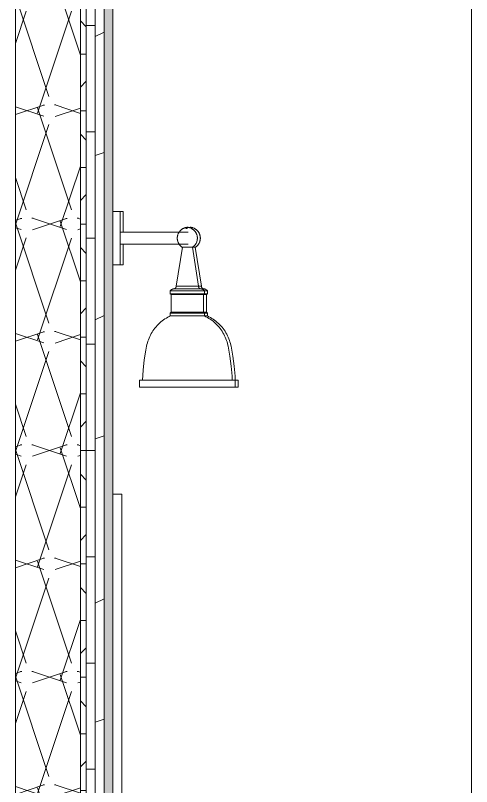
# Model space of a CAD drawing. Header units: inches. Extents: x 9661 to 16490, y -393 to 647.
# Drawn here: x 12081.7 to 12120.3, y 43.5 to 108.9 of the extents above; entities that cross this region are included whole.
import ezdxf

# ---------------------------------------------------------------- set-up
doc = ezdxf.new("R2010")
doc.units = ezdxf.units.IN
doc.header["$MEASUREMENT"] = 0
for name, color, linetype, lineweight in [('A-GENM-1', 55, 'Continuous', 9), ('A-WALL-11', 113, 'Continuous', 9), ('A-WALL-8', 13, 'Continuous', 13), ('A-WALL-PATT-2', 45, 'Continuous', 9), ('E-LITE-EQPM-1', 55, 'Continuous', 9), ('G-ANNO-SYMB', 111, 'Continuous', 9)]:
    doc.layers.add(name, color=color, linetype=linetype, lineweight=lineweight)

# ---------------------------------------------------------------- blocks, each defined once
blk = doc.blocks.new('VISA-OW2400-02-SASS - OW2400-L30K-MVOLT-V14-BUILDING SECTION - EAST_WEST - LOOKING NORTH')
at = {"layer": 'E-LITE-EQPM-1'}
for p, q in [((12090.556, 92.25), (12089.939, 92.25)), ((12090.556, 92.25), (12090.556, 90)), ((12096.319, 90.5), (12090.556, 90.5)), ((12090.556, 90), (12090.556, 87.75)), ((12090.556, 89.5), (12096.319, 89.5)), ((12095.823, 89.223), (12095.301, 85.927)), ((12096.669, 89.223), (12095.823, 89.223)), ((12097.191, 85.927), (12096.669, 89.223)), ((12089.939, 87.75), (12090.556, 87.75)), ((12095.273, 85.702), (12095.076, 85.702)), ((12095.076, 85.702), (12095.273, 85.702)), ((12097.417, 85.702), (12095.299, 85.702)), ((12097.191, 85.927), (12095.301, 85.927)), ((12097.074, 85.702), (12097.417, 85.702)), ((12094.797, 85.541), (12094.797, 85.291)), ((12097.695, 85.541), (12094.797, 85.541)), ((12094.797, 85.291), (12094.865, 85.224)), ((12097.695, 85.291), (12094.797, 85.291)), ((12094.865, 85.224), (12094.865, 83.724)), ((12097.628, 85.224), (12094.865, 85.224)), ((12097.628, 85.224), (12097.695, 85.291)), ((12097.628, 83.724), (12097.628, 85.224)), ((12097.695, 85.291), (12097.695, 85.541)), ((12094.865, 83.724), (12094.797, 83.656)), ((12094.797, 83.656), (12094.797, 83.406)), ((12097.695, 83.656), (12094.797, 83.656)), ((12097.628, 83.724), (12094.865, 83.724)), ((12097.695, 83.656), (12097.628, 83.724)), ((12097.695, 83.406), (12097.695, 83.656)), ((12097.695, 83.406), (12094.797, 83.406)), ((12092.189, 77.978), (12092.189, 77.384)), ((12092.189, 77.978), (12100.303, 77.978)), ((12100.303, 77.384), (12100.303, 77.978)), ((12100.303, 77.384), (12092.189, 77.384))]:
    blk.add_line(p, q, dxfattribs=at)
at = {"layer": 'E-LITE-EQPM-1', "flags": 128}
for points in [[(12095.823, 89.223), (12095.792, 89.243), (12095.762, 89.265), (12095.733, 89.287), (12095.705, 89.311), (12095.678, 89.336), (12095.652, 89.362), (12095.627, 89.389), (12095.603, 89.418), (12095.58, 89.447), (12095.559, 89.476), (12095.538, 89.507), (12095.519, 89.539), (12095.501, 89.571), (12095.485, 89.604), (12095.469, 89.638), (12095.456, 89.672), (12095.443, 89.706), (12095.432, 89.742), (12095.422, 89.777), (12095.414, 89.813), (12095.407, 89.849), (12095.402, 89.886), (12095.398, 89.923), (12095.396, 89.959), (12095.395, 89.996), (12095.395, 90.033), (12095.397, 90.07), (12095.401, 90.107), (12095.406, 90.143), (12095.412, 90.18), (12095.42, 90.216), (12095.429, 90.251), (12095.44, 90.287), (12095.452, 90.321), (12095.466, 90.356), (12095.48, 90.39), (12095.497, 90.423), (12095.514, 90.455), (12095.533, 90.487), (12095.553, 90.518), (12095.574, 90.548), (12095.597, 90.577), (12095.62, 90.606), (12095.645, 90.633), (12095.671, 90.659), (12095.698, 90.685), (12095.725, 90.709), (12095.754, 90.732), (12095.784, 90.754), (12095.814, 90.774), (12095.846, 90.794), (12095.878, 90.812), (12095.911, 90.829), (12095.944, 90.845), (12095.978, 90.859), (12096.013, 90.872), (12096.048, 90.883), (12096.083, 90.893), (12096.119, 90.902), (12096.155, 90.909), (12096.192, 90.915), (12096.228, 90.919), (12096.246, 90.921)], [(12096.246, 90.921), (12096.283, 90.917), (12096.319, 90.912), (12096.356, 90.906), (12096.392, 90.898), (12096.427, 90.888), (12096.463, 90.877), (12096.497, 90.865), (12096.532, 90.852), (12096.565, 90.837), (12096.599, 90.821), (12096.631, 90.803), (12096.663, 90.784), (12096.694, 90.764), (12096.724, 90.743), (12096.753, 90.72), (12096.781, 90.696), (12096.808, 90.672), (12096.835, 90.646), (12096.86, 90.619), (12096.884, 90.591), (12096.907, 90.562), (12096.929, 90.533), (12096.95, 90.502), (12096.969, 90.471), (12096.987, 90.439), (12097.004, 90.406), (12097.02, 90.372), (12097.034, 90.338), (12097.047, 90.304), (12097.058, 90.269), (12097.068, 90.233), (12097.076, 90.197), (12097.084, 90.161), (12097.089, 90.124), (12097.093, 90.088), (12097.096, 90.051), (12097.097, 90.014), (12097.097, 89.977), (12097.096, 89.94), (12097.092, 89.904), (12097.088, 89.867), (12097.082, 89.831), (12097.074, 89.795), (12097.065, 89.759), (12097.055, 89.724), (12097.043, 89.689), (12097.03, 89.654), (12097.015, 89.62), (12096.999, 89.587), (12096.982, 89.554), (12096.963, 89.522), (12096.944, 89.491), (12096.923, 89.461), (12096.901, 89.432), (12096.877, 89.403), (12096.853, 89.375), (12096.827, 89.349), (12096.8, 89.323), (12096.773, 89.299), (12096.744, 89.276), (12096.715, 89.253), (12096.684, 89.232), (12096.669, 89.223)], [(12094.797, 85.541), (12094.809, 85.555), (12094.821, 85.569), (12094.834, 85.581), (12094.847, 85.594), (12094.861, 85.605), (12094.875, 85.617), (12094.89, 85.627), (12094.905, 85.637), (12094.921, 85.647), (12094.937, 85.656), (12094.953, 85.664), (12094.969, 85.671), (12094.986, 85.678), (12095.003, 85.684), (12095.021, 85.69), (12095.038, 85.694), (12095.056, 85.698), (12095.074, 85.702), (12095.076, 85.702)], [(12095.076, 85.702), (12095.085, 85.702), (12095.094, 85.703), (12095.102, 85.704), (12095.111, 85.705), (12095.12, 85.707), (12095.129, 85.709), (12095.138, 85.711), (12095.146, 85.714), (12095.155, 85.717), (12095.163, 85.72), (12095.171, 85.724), (12095.18, 85.728), (12095.187, 85.732), (12095.195, 85.737), (12095.203, 85.742), (12095.21, 85.747), (12095.217, 85.752), (12095.224, 85.758), (12095.231, 85.764), (12095.237, 85.77), (12095.243, 85.777), (12095.249, 85.784), (12095.255, 85.791), (12095.26, 85.798), (12095.265, 85.806), (12095.27, 85.813), (12095.274, 85.821), (12095.278, 85.829), (12095.282, 85.837), (12095.285, 85.846), (12095.289, 85.854), (12095.291, 85.863), (12095.294, 85.872), (12095.296, 85.88), (12095.298, 85.889), (12095.299, 85.898), (12095.3, 85.907), (12095.301, 85.916), (12095.301, 85.925), (12095.301, 85.927)], [(12097.191, 85.927), (12097.192, 85.918), (12097.192, 85.909), (12097.193, 85.9), (12097.194, 85.892), (12097.196, 85.883), (12097.198, 85.874), (12097.2, 85.865), (12097.203, 85.857), (12097.206, 85.848), (12097.209, 85.84), (12097.213, 85.831), (12097.217, 85.823), (12097.221, 85.816), (12097.226, 85.808), (12097.231, 85.8), (12097.236, 85.793), (12097.241, 85.786), (12097.247, 85.779), (12097.253, 85.772), (12097.26, 85.766), (12097.266, 85.76), (12097.273, 85.754), (12097.28, 85.748), (12097.287, 85.743), (12097.295, 85.738), (12097.303, 85.733), (12097.31, 85.729), (12097.318, 85.725), (12097.327, 85.721), (12097.335, 85.717), (12097.343, 85.714), (12097.352, 85.712), (12097.361, 85.709), (12097.37, 85.707), (12097.378, 85.705), (12097.387, 85.704), (12097.396, 85.703), (12097.405, 85.702), (12097.414, 85.702), (12097.417, 85.702)], [(12097.417, 85.702), (12097.435, 85.699), (12097.452, 85.695), (12097.47, 85.69), (12097.487, 85.685), (12097.504, 85.679), (12097.521, 85.672), (12097.538, 85.665), (12097.554, 85.656), (12097.57, 85.648), (12097.585, 85.638), (12097.601, 85.628), (12097.615, 85.618), (12097.63, 85.607), (12097.644, 85.595), (12097.657, 85.583), (12097.67, 85.57), (12097.682, 85.557), (12097.694, 85.543), (12097.695, 85.541)], [(12092.796, 80.845), (12092.826, 80.985), (12092.862, 81.124), (12092.903, 81.261), (12092.949, 81.396), (12093.001, 81.529), (12093.058, 81.66), (12093.121, 81.789), (12093.188, 81.915), (12093.261, 82.038), (12093.338, 82.158), (12093.42, 82.276), (12093.507, 82.389), (12093.598, 82.499), (12093.694, 82.606), (12093.793, 82.708), (12093.897, 82.807), (12094.005, 82.901), (12094.116, 82.991), (12094.231, 83.076), (12094.349, 83.157), (12094.47, 83.233), (12094.594, 83.304), (12094.721, 83.37), (12094.797, 83.406)], [(12097.695, 83.406), (12097.824, 83.343), (12097.949, 83.275), (12098.072, 83.202), (12098.192, 83.124), (12098.309, 83.042), (12098.422, 82.955), (12098.532, 82.863), (12098.638, 82.767), (12098.74, 82.667), (12098.838, 82.563), (12098.932, 82.455), (12099.021, 82.343), (12099.106, 82.228), (12099.186, 82.109), (12099.262, 81.988), (12099.332, 81.863), (12099.398, 81.736), (12099.458, 81.607), (12099.513, 81.475), (12099.563, 81.34), (12099.607, 81.205), (12099.646, 81.067), (12099.679, 80.928), (12099.696, 80.845)], [(12092.439, 77.978), (12092.504, 78.83), (12092.603, 79.679), (12092.736, 80.523), (12092.796, 80.845)], [(12099.696, 80.845), (12099.842, 80.003), (12099.954, 79.156), (12100.032, 78.305), (12100.053, 77.978)]]:
    blk.add_lwpolyline(points, dxfattribs=at)
blk = doc.blocks.new('VISA-OW2400-02-SASS - OW2400-L30K-MVOLT-V20-BUILDING SECTION - EAST_WEST - LOOKING NORTH')
at = {"layer": 'E-LITE-EQPM-1'}
for p, q in [((12090.806, 92.25), (12090.556, 92.25)), ((12090.806, 92.25), (12090.806, 90.502)), ((12090.806, 89.499), (12090.806, 87.75)), ((12096.919, 89.223), (12096.708, 89.223)), ((12097.441, 85.927), (12096.919, 89.223)), ((12090.556, 87.75), (12090.806, 87.75)), ((12097.667, 85.702), (12097.075, 85.702)), ((12097.441, 85.927), (12097.206, 85.927)), ((12097.324, 85.702), (12097.667, 85.702)), ((12097.878, 85.224), (12097.643, 85.224)), ((12097.945, 85.541), (12097.709, 85.541)), ((12097.945, 85.291), (12097.709, 85.291)), ((12097.878, 85.224), (12097.945, 85.291)), ((12097.878, 83.724), (12097.878, 85.224)), ((12097.945, 85.291), (12097.945, 85.541)), ((12097.878, 83.724), (12097.643, 83.724)), ((12097.945, 83.656), (12097.709, 83.656)), ((12097.945, 83.656), (12097.878, 83.724)), ((12097.945, 83.406), (12097.945, 83.656)), ((12097.945, 83.406), (12097.709, 83.406)), ((12100.308, 77.978), (12100.553, 77.978)), ((12100.553, 77.384), (12100.553, 77.978)), ((12100.553, 77.384), (12100.308, 77.384))]:
    blk.add_line(p, q, dxfattribs=at)
at = {"layer": 'E-LITE-EQPM-1', "flags": 128}
for points in [[(12096.128, 90.812), (12096.161, 90.829), (12096.194, 90.845), (12096.228, 90.859), (12096.263, 90.872), (12096.298, 90.883)], [(12096.369, 90.902), (12096.405, 90.909), (12096.442, 90.915), (12096.478, 90.919), (12096.496, 90.921)], [(12096.496, 90.921), (12096.533, 90.917), (12096.569, 90.912), (12096.606, 90.906), (12096.642, 90.898), (12096.677, 90.888), (12096.713, 90.877), (12096.747, 90.865), (12096.782, 90.852), (12096.815, 90.837), (12096.849, 90.821), (12096.881, 90.803), (12096.913, 90.784), (12096.944, 90.764), (12096.974, 90.743), (12097.003, 90.72), (12097.031, 90.696), (12097.058, 90.672), (12097.085, 90.646), (12097.11, 90.619), (12097.134, 90.591), (12097.157, 90.562), (12097.179, 90.533), (12097.2, 90.502), (12097.219, 90.471), (12097.237, 90.439), (12097.254, 90.406), (12097.27, 90.372), (12097.284, 90.338), (12097.297, 90.304), (12097.308, 90.269), (12097.318, 90.233), (12097.326, 90.197), (12097.334, 90.161), (12097.339, 90.124), (12097.343, 90.088), (12097.346, 90.051), (12097.347, 90.014), (12097.347, 89.977), (12097.346, 89.94), (12097.342, 89.904), (12097.338, 89.867), (12097.332, 89.831), (12097.324, 89.795), (12097.315, 89.759), (12097.305, 89.724), (12097.293, 89.689), (12097.28, 89.654), (12097.265, 89.62), (12097.249, 89.587), (12097.232, 89.554), (12097.213, 89.522), (12097.194, 89.491), (12097.173, 89.461), (12097.151, 89.432), (12097.127, 89.403), (12097.103, 89.375), (12097.077, 89.349), (12097.05, 89.323), (12097.023, 89.299), (12096.994, 89.276), (12096.965, 89.253), (12096.934, 89.232), (12096.919, 89.223)], [(12097.441, 85.927), (12097.442, 85.918), (12097.442, 85.909), (12097.443, 85.9), (12097.444, 85.892), (12097.446, 85.883), (12097.448, 85.874), (12097.45, 85.865), (12097.453, 85.857), (12097.456, 85.848), (12097.459, 85.84), (12097.463, 85.831), (12097.467, 85.823), (12097.471, 85.816), (12097.476, 85.808), (12097.481, 85.8), (12097.486, 85.793), (12097.491, 85.786), (12097.497, 85.779), (12097.503, 85.772), (12097.51, 85.766), (12097.516, 85.76), (12097.523, 85.754), (12097.53, 85.748), (12097.537, 85.743), (12097.545, 85.738), (12097.553, 85.733), (12097.56, 85.729), (12097.568, 85.725), (12097.577, 85.721), (12097.585, 85.717), (12097.593, 85.714), (12097.602, 85.712), (12097.611, 85.709), (12097.62, 85.707), (12097.628, 85.705), (12097.637, 85.704), (12097.646, 85.703), (12097.655, 85.702), (12097.664, 85.702), (12097.667, 85.702)], [(12097.667, 85.702), (12097.685, 85.699), (12097.702, 85.695), (12097.72, 85.69), (12097.737, 85.685), (12097.754, 85.679), (12097.771, 85.672), (12097.788, 85.665), (12097.804, 85.656), (12097.82, 85.648), (12097.835, 85.638), (12097.851, 85.628), (12097.865, 85.618), (12097.88, 85.607), (12097.894, 85.595), (12097.907, 85.583), (12097.92, 85.57), (12097.932, 85.557), (12097.944, 85.543), (12097.945, 85.541)], [(12097.945, 83.406), (12098.074, 83.343), (12098.199, 83.275), (12098.322, 83.202), (12098.442, 83.124), (12098.559, 83.042), (12098.672, 82.955), (12098.782, 82.863), (12098.888, 82.767), (12098.99, 82.667), (12099.088, 82.563), (12099.182, 82.455), (12099.271, 82.343), (12099.356, 82.228), (12099.436, 82.109), (12099.512, 81.988), (12099.582, 81.863), (12099.648, 81.736), (12099.708, 81.607), (12099.763, 81.475), (12099.813, 81.34), (12099.857, 81.205), (12099.896, 81.067), (12099.929, 80.928), (12099.946, 80.845)], [(12099.946, 80.845), (12100.092, 80.003), (12100.204, 79.156), (12100.282, 78.305), (12100.303, 77.978)]]:
    blk.add_lwpolyline(points, dxfattribs=at)
blk = doc.blocks.new('V-Series_EWC4_SPVU_RFA_2015 - 1ST FLOOR-V75-BUILDING SECTION - EAST_WEST - LOOKING NORTH')
at = {"layer": 'A-GENM-1'}
for p, q in [((12090.689, 68.312), (12089.939, 68.312)), ((12090.689, 68.312), (12090.689, 40.382)), ((12090.689, 39.618), (12090.689, 23.312)), ((12090.689, 23.312), (12089.939, 23.312))]:
    blk.add_line(p, q, dxfattribs=at)

msp = doc.modelspace()

# ---------------------------------------------------------------- hatches: boundary and pattern name
at = {"layer": 'A-WALL-8'}
msp.add_hatch(color=256, dxfattribs=at).paths.add_polyline_path([(12089.9394, 0), (12089.9394, 227.625), (12089.1894, 227.625), (12089.1894, 0)], flags=0)
at = {"layer": 'A-WALL-PATT-2'}
h = msp.add_hatch(dxfattribs=at)
h.set_pattern_fill('FP_1', color=256, style=0, pattern_type=2)
h.set_pattern_definition([(161.57, (10996.427, 72.48), (-3.8399538, -1.54e-05), [0, -27.322, 3.034, 0]), (18.43, (10995.467, 72.48), (-3.8399538, 1.54e-05), [0, -27.322, 3.034, 0]), (108.43, (10996.427, 72.48), (1.919622, -9.6005246), [9.106, -21.25]), (71.57, (10995.467, 72.48), (1.919622, 9.6005246), [9.106, -21.25])])
h.paths.add_polyline_path([(12081.6894, -3), (12087.1894, -3), (12087.1894, 227.625), (12081.6894, 227.625), (12081.6894, 0.5469)], flags=0)
h = msp.add_hatch(dxfattribs=at)
h.set_pattern_fill('FP_4', color=256, style=0, pattern_type=2)
h.set_pattern_definition([(0, (10995.947, 72), (0, 4.798), []), (315, (10995.947, 72), (4.798427, 0), [6.786, -6.786]), (45, (10995.947, 72), (4.798427, 0), [6.786, -6.786])])
h.paths.add_polyline_path([(12087.6894, 0), (12087.6894, 227.625), (12087.1894, 227.625), (12087.1894, 0)], flags=0)
h = msp.add_hatch(dxfattribs=at)
h.set_pattern_fill('FP_7', color=256, style=0, pattern_type=2)
h.set_pattern_definition([(0, (10995.947, 72), (0, 9), []), (90, (10995.947, 72), (-9, 6e-16), [])])
h.paths.add_polyline_path([(12087.6894, 0), (12088.4394, 0), (12088.4394, 227.625), (12087.6894, 227.625), (12087.6894, 0.0964)], flags=0)
h = msp.add_hatch(dxfattribs=at)
h.set_pattern_fill('FP_6', color=256, style=0, pattern_type=2)
h.set_pattern_definition([(216.87, (11005.547, 96), (71.999914, 48.000129), [12, -108]), (206.565, (11019.947, 88.8), (-23.99974, -23.9997), [26.833, -26.833]), (198.435, (11019.947, 76.8), (-47.999875, -23.999517), [15.179, -60.716])])
h.paths.add_polyline_path([(12088.4394, 0), (12089.1894, 0.0321), (12089.1894, 227.625), (12088.4394, 227.625), (12088.4394, 0.0643)], flags=0)

# ---------------------------------------------------------------- linework, layer by layer
at = {"layer": 'A-WALL-11'}
for p, q in [((12081.6894, -3), (12081.6894, 399.3959)), ((12087.1894, -3), (12087.1894, 399.2813)), ((12087.6894, -3), (12087.6894, 398.5207)), ((12088.4394, -3), (12088.4394, 227.625)), ((12089.1894, -3), (12089.1894, 227.625)), ((12089.9394, -3), (12089.9394, 227.625))]:
    msp.add_line(p, q, dxfattribs=at)
at = {"layer": 'G-ANNO-SYMB'}
msp.add_line((12120.3136, 128.3873), (12120.3136, -195.1015), dxfattribs=at)

# ---------------------------------------------------------------- block references
at = {"layer": 'A-GENM-1'}
msp.add_blockref('V-Series_EWC4_SPVU_RFA_2015 - 1ST FLOOR-V75-BUILDING SECTION - EAST_WEST - LOOKING NORTH', (0, 0), dxfattribs=at)
at = {"layer": 'E-LITE-EQPM-1'}
for name in ['VISA-OW2400-02-SASS - OW2400-L30K-MVOLT-V14-BUILDING SECTION - EAST_WEST - LOOKING NORTH', 'VISA-OW2400-02-SASS - OW2400-L30K-MVOLT-V20-BUILDING SECTION - EAST_WEST - LOOKING NORTH']:
    msp.add_blockref(name, (0, 0), dxfattribs=at)

doc.saveas('drawing.dxf')
